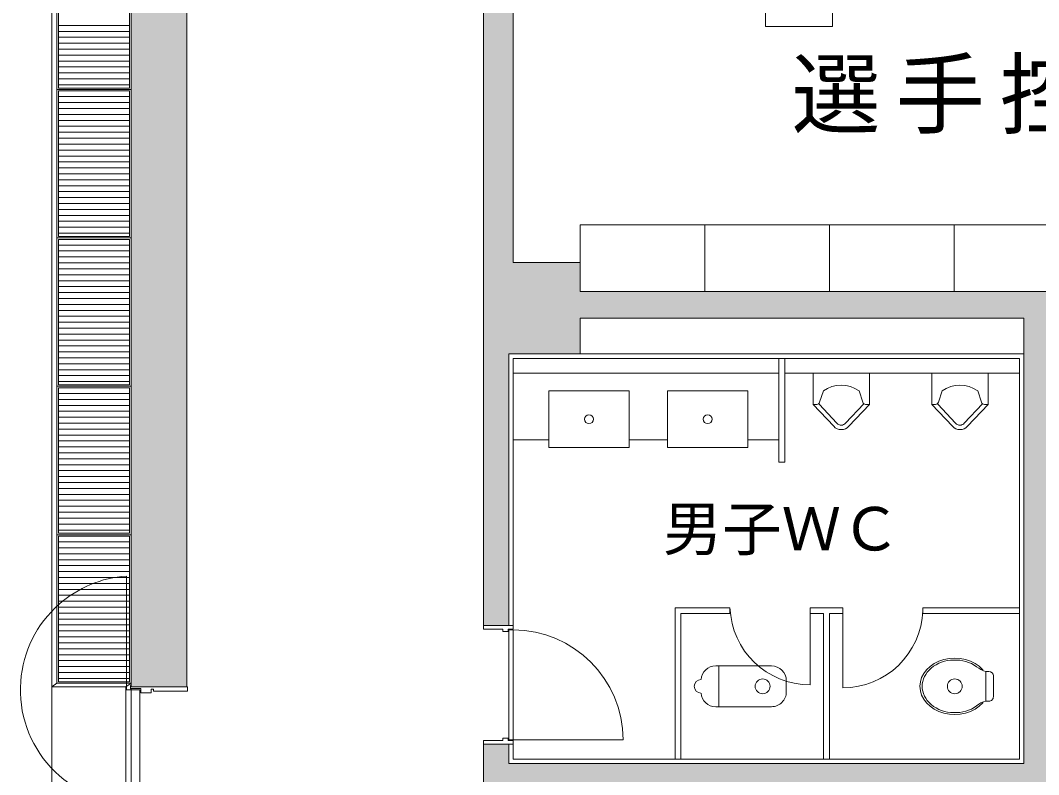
# Model space of a CAD drawing. Units: millimetres, scale not verified. Extents: x -61855 to 52913, y -114842 to -21833.
# Drawn here: x -7613 to -752, y -63190 to -58108 of the extents above; entities that cross this region are included whole.
import ezdxf
from ezdxf.enums import TextEntityAlignment as Align

# ---------------------------------------------------------------- set-up
doc = ezdxf.new("R2010")
doc.units = ezdxf.units.MM
doc.header["$LTSCALE"] = 200
for name, color, linetype, lineweight in [('0-1_躯体', 7, 'Continuous', 9), ('0-2_建具', 7, 'Continuous', 9), ('0-3_仕上', 4, 'Continuous', 5), ('0-5_設備機器', 7, 'Continuous', 9)]:
    doc.layers.add(name, color=color, linetype=linetype, lineweight=lineweight)
doc.layers.add('0-4_室名', color=7, linetype='Continuous')
doc.styles.add('・', font='')
doc.styles.get('・').set_extended_font_data('・')

msp = doc.modelspace()

# ---------------------------------------------------------------- linework, layer by layer
at = {"layer": '0-1_躯体'}
for p, q in [((-7401.8, -64263.9), (-7401.8, -35240)), ((-7366.8, -51656), (-7366.8, -62573.5)), ((-6491.8, -51631), (-6491.8, -62598.5)), ((-4291.8, -54040), (-4291.8, -59740)), ((-4491.8, -57350), (-4491.8, -62185)), ((-3841.8, -59740), (-4291.8, -59740)), ((-851.8, -60115), (-3841.8, -60115)), ((-3841.8, -60115), (-3841.8, -60355)), ((-851.8, -60115), (-851.8, -63115)), ((-4321.8, -60355), (-4321.8, -62185)), ((-851.9, -60355), (-4321.8, -60355)), ((-881.8, -60385), (-4291.8, -60385)), ((-4291.8, -62185), (-4291.8, -60385)), ((-2501.8, -60761.4), (-2501.8, -60384.4)), ((-2461.8, -60761.4), (-2461.8, -60384.4)), ((-881.8, -60385), (-881.8, -63085)), ((-4291.8, -60485), (-2501.8, -60485)), ((-881.8, -60485), (-2461.8, -60485)), ((-2501.8, -60694.4), (-2501.8, -61085)), ((-2831.8, -62065), (-2968.1, -62065)), ((-2831.8, -62105), (-2831.8, -62065)), ((-2291.8, -62105), (-2291.8, -62065)), ((-2291.8, -62095), (-2291.8, -62065)), ((-2071.8, -62065), (-2291.8, -62065)), ((-2071.8, -62065), (-2071.8, -62105)), ((-883.2, -62065), (-1531.8, -62065)), ((-1531.8, -62105), (-1531.8, -62065)), ((-3161.8, -62105), (-3161.8, -63085)), ((-2831.8, -62105), (-3161.8, -62105)), ((-2968.1, -62105), (-2831.8, -62105)), ((-2291.8, -62105), (-2201.8, -62105)), ((-2201.8, -63085), (-2201.8, -62105)), ((-2161.8, -63085), (-2161.8, -62105)), ((-2161.8, -62105), (-2071.8, -62105)), ((-883.2, -62105), (-1531.8, -62105)), ((-4291.8, -62185), (-4491.8, -62185)), ((-7401.8, -62598.5), (-7366.8, -62573.5)), ((-6901.8, -62598.5), (-7401.8, -62598.5)), ((-7366.8, -62573.5), (-6866.8, -62573.5)), ((-6901.8, -62598.5), (-6866.8, -62573.5)), ((-6901.8, -62598.5), (-6901.8, -64178.5)), ((-6871.8, -62588.5), (-6866.8, -62588.5)), ((-6871.8, -62588.5), (-6871.8, -62611)), ((-6866.8, -62608.5), (-6871.8, -62611)), ((-6491.8, -62598.5), (-6866.8, -62598.5)), ((-6866.8, -62608.5), (-6866.8, -64168.5)), ((-4491.8, -62985), (-4491.8, -63395)), ((-4291.8, -62985), (-4491.8, -62985)), ((-4321.8, -63115), (-4321.8, -62985)), ((-4291.8, -62985), (-4291.8, -63085)), ((-851.8, -63115), (-4321.8, -63115)), ((-3201.8, -63085), (-4291.8, -63085)), ((-2201.8, -63085), (-3311.9, -63085)), ((-881.8, -63085), (-2354.4, -63085))]:
    msp.add_line(p, q, dxfattribs=at)
for points in [[(-6491.8, -51631), (-6866.8, -51631), (-6866.8, -62598.5)], [(773.2, -59935), (-3841.8, -59935), (-3841.8, -59740)], [(-2461.8, -60694.4), (-2461.8, -61085), (-2501.8, -61085)], [(-2841.5, -62065), (-3201.8, -62065), (-3201.8, -63085)]]:
    msp.add_lwpolyline(points, dxfattribs=at)
at = {"layer": '0-1_躯体', "color": 9}
for points in [[(-6491.8, -62598.5), (-6491.8, -51631), (-6866.8, -62598.5), (-6866.8, -51631)], [(-4491.8, -57350), (-4491.8, -59741.4), (-4291.8, -57350), (-4291.8, -59741.4)], [(-4289.6, -59741.4), (-4491.8, -59741.4), (-4289.6, -60355), (-4491.8, -60355)], [(-3841.8, -60355), (-3841.8, -59740), (-4291.8, -60355), (-4291.8, -59740)], [(773.2, -60115), (773.2, -59935), (-3841.8, -60115), (-3841.8, -59935)], [(-851.8, -66440), (-651.8, -66440), (-851.8, -60115), (-651.8, -60115)], [(-4491.8, -62185), (-4321.8, -62185), (-4491.8, -60355), (-4321.8, -60355)], [(-4321.8, -63395), (-4321.8, -62985), (-4491.8, -63395), (-4491.8, -62985)], [(-851.8, -63265), (-851.8, -63115), (-4321.8, -63265), (-4321.8, -63115)]]:
    msp.add_solid(points, dxfattribs=at)
at = {"layer": '0-2_建具', "color": 4, "lineweight": 5}
for p, q in [((-6896.8, -61851.8), (-6896.8, -62618.5)), ((-2291.8, -62065), (-2291.8, -62585)), ((-2071.8, -62085), (-2071.8, -62605)), ((-6896.8, -62618.5), (-6806.8, -62618.5)), ((-4291.8, -62955), (-3551.8, -62955))]:
    msp.add_line(p, q, dxfattribs=at)
at = {"layer": '0-2_建具'}
for p, q in [((-2831.8, -62105), (-2831.8, -62065)), ((-2831.8, -62095), (-2831.8, -62065)), ((-2291.8, -62105), (-2291.8, -62065)), ((-2071.8, -62105), (-2071.8, -62065)), ((-1531.8, -62065), (-1531.8, -62105)), ((-4326.8, -62225), (-4361.8, -62225)), ((-4326.8, -62210), (-4326.8, -62225)), ((-4291.8, -62210), (-4326.8, -62210)), ((-4321.8, -62955), (-4321.8, -62215)), ((-4291.8, -62215), (-4321.8, -62215)), ((-4291.8, -62185), (-4291.8, -62210)), ((-4291.8, -62955), (-4291.8, -62215)), ((-6871.8, -62588.5), (-6871.8, -62611)), ((-6871.8, -62588.5), (-6866.8, -62588.5)), ((-6871.8, -62611), (-6866.8, -62608.5)), ((-6866.8, -62588.5), (-6866.8, -62598.5)), ((-6866.8, -62598.5), (-6486.8, -62598.5)), ((-6866.8, -62608.5), (-6801.8, -62608.5)), ((-6866.8, -63381), (-6866.8, -62618.5)), ((-6806.8, -62618.5), (-6806.8, -63381)), ((-6801.8, -62638.5), (-6801.8, -62608.5)), ((-6801.8, -62638.5), (-6731.8, -62638.5)), ((-6731.8, -62613.5), (-6716.8, -62613.5)), ((-6731.8, -62613.5), (-6731.8, -62638.5)), ((-6486.8, -62628.5), (-6486.8, -62598.5)), ((-4326.8, -62945), (-4361.8, -62945)), ((-4361.8, -62945), (-4361.8, -62960)), ((-4291.8, -62955), (-4321.8, -62955)), ((-4291.8, -62985), (-4291.8, -62960)), ((-4291.8, -62985), (-4491.8, -62985))]:
    msp.add_line(p, q, dxfattribs=at)
for points in [[(-4291.8, -62185), (-4491.8, -62185), (-4491.8, -62210)], [(-4361.8, -62225), (-4361.8, -62210), (-4491.8, -62210)], [(-6716.8, -62613.5), (-6716.8, -62628.5), (-6486.8, -62628.5)], [(-4361.8, -62960), (-4491.8, -62960), (-4491.8, -62985)], [(-4291.8, -62960), (-4326.8, -62960), (-4326.8, -62945)]]:
    msp.add_lwpolyline(points, dxfattribs=at)
at = {"layer": '0-2_建具', "color": 4, "lineweight": 5}
for centre, radius, start, end in [((-6844.3, -62618.5), 768.5, 93.91721, 131.38297), ((-6844.3, -62618.5), 768.5, 131.38297, 175.78973), ((-2291.8, -62045), 540, 182.12595, 270), ((-2071.8, -62065), 540, 270, 357.87405), ((-4291.8, -62955), 740, 0, 90), ((-6844.3, -62618.5), 768.5, 175.78973, 269.99107)]:
    msp.add_arc(centre, radius, start, end, dxfattribs=at)
at = {"layer": '0-3_仕上', "color": 7, "lineweight": 9}
for p, q in [((-7356.8, -58564), (-7356.8, -57583.5)), ((-6876.8, -58564), (-6876.8, -57583.5)), ((-6876.8, -58564), (-7356.8, -58564)), ((-6876.8, -58583.5), (-7356.8, -58583.5)), ((-7356.8, -59564), (-7356.8, -58583.5)), ((-6876.8, -59564), (-6876.8, -58583.5)), ((-6876.8, -59564), (-7356.8, -59564)), ((-6876.8, -59583.5), (-7356.8, -59583.5)), ((-7356.8, -60564), (-7356.8, -59583.5)), ((-6876.8, -60564), (-6876.8, -59583.5)), ((-6876.8, -60564), (-7356.8, -60564)), ((-6876.8, -60583.5), (-7356.8, -60583.5)), ((-7356.8, -61564), (-7356.8, -60583.5)), ((-6876.8, -61564), (-6876.8, -60583.5)), ((-6876.8, -61564), (-7356.8, -61564)), ((-6876.8, -61583.5), (-7356.8, -61583.5)), ((-7356.8, -62564), (-7356.8, -61583.5)), ((-6876.8, -62564), (-6876.8, -61583.5)), ((-6876.8, -62564), (-7356.8, -62564))]:
    msp.add_line(p, q, dxfattribs=at)
at = {"layer": '0-3_仕上'}
for p, q in [((-6876.8, -58141.7), (-7356.8, -58141.7)), ((-6876.8, -58181.7), (-7356.8, -58181.7)), ((-6876.8, -58221.7), (-7356.8, -58221.7)), ((-6876.8, -58261.7), (-7356.8, -58261.7)), ((-6876.8, -58301.7), (-7356.8, -58301.7)), ((-6876.8, -58341.7), (-7356.8, -58341.7)), ((-6876.8, -58381.7), (-7356.8, -58381.7)), ((-6876.8, -58421.7), (-7356.8, -58421.7)), ((-6876.8, -58461.7), (-7356.8, -58461.7)), ((-6876.8, -58501.7), (-7356.8, -58501.7)), ((-6876.8, -58541.7), (-7356.8, -58541.7)), ((-6876.8, -58621.7), (-7356.8, -58621.7)), ((-6876.8, -58661.7), (-7356.8, -58661.7)), ((-6876.8, -58701.7), (-7356.8, -58701.7)), ((-6876.8, -58741.7), (-7356.8, -58741.7)), ((-6876.8, -58781.7), (-7356.8, -58781.7)), ((-6876.8, -58821.7), (-7356.8, -58821.7)), ((-6876.8, -58861.7), (-7356.8, -58861.7)), ((-6876.8, -58901.7), (-7356.8, -58901.7)), ((-6876.8, -58941.7), (-7356.8, -58941.7)), ((-6876.8, -58981.7), (-7356.8, -58981.7)), ((-6876.8, -59021.7), (-7356.8, -59021.7)), ((-6876.8, -59061.7), (-7356.8, -59061.7)), ((-6876.8, -59101.7), (-7356.8, -59101.7)), ((-6876.8, -59141.7), (-7356.8, -59141.7)), ((-6876.8, -59181.7), (-7356.8, -59181.7)), ((-6876.8, -59221.7), (-7356.8, -59221.7)), ((-6876.8, -59261.7), (-7356.8, -59261.7)), ((-6876.8, -59301.7), (-7356.8, -59301.7)), ((-6876.8, -59341.7), (-7356.8, -59341.7)), ((-6876.8, -59381.7), (-7356.8, -59381.7)), ((-6876.8, -59421.7), (-7356.8, -59421.7)), ((-6876.8, -59461.7), (-7356.8, -59461.7)), ((-6876.8, -59501.7), (-7356.8, -59501.7)), ((-6876.8, -59541.7), (-7356.8, -59541.7)), ((-6876.8, -59621.7), (-7356.8, -59621.7)), ((-6876.8, -59661.7), (-7356.8, -59661.7)), ((-6876.8, -59701.7), (-7356.8, -59701.7)), ((-6876.8, -59741.7), (-7356.8, -59741.7)), ((-6876.8, -59781.7), (-7356.8, -59781.7)), ((-6876.8, -59821.7), (-7356.8, -59821.7)), ((-6876.8, -59861.7), (-7356.8, -59861.7)), ((-6876.8, -59901.7), (-7356.8, -59901.7)), ((-6876.8, -59941.7), (-7356.8, -59941.7)), ((-6876.8, -59981.7), (-7356.8, -59981.7)), ((-6876.8, -60021.7), (-7356.8, -60021.7)), ((-6876.8, -60061.7), (-7356.8, -60061.7)), ((-6876.8, -60101.7), (-7356.8, -60101.7)), ((-6876.8, -60141.7), (-7356.8, -60141.7)), ((-6876.8, -60181.7), (-7356.8, -60181.7)), ((-6876.8, -60221.7), (-7356.8, -60221.7)), ((-6876.8, -60261.7), (-7356.8, -60261.7)), ((-6876.8, -60301.7), (-7356.8, -60301.7)), ((-6876.8, -60341.7), (-7356.8, -60341.7)), ((-6876.8, -60381.7), (-7356.8, -60381.7)), ((-6876.8, -60421.7), (-7356.8, -60421.7)), ((-6876.8, -60461.7), (-7356.8, -60461.7)), ((-6876.8, -60501.7), (-7356.8, -60501.7)), ((-6876.8, -60541.7), (-7356.8, -60541.7)), ((-6876.8, -60621.7), (-7356.8, -60621.7)), ((-6876.8, -60661.7), (-7356.8, -60661.7)), ((-6876.8, -60701.7), (-7356.8, -60701.7)), ((-6876.8, -60741.7), (-7356.8, -60741.7)), ((-6876.8, -60781.7), (-7356.8, -60781.7)), ((-6876.8, -60821.7), (-7356.8, -60821.7)), ((-6876.8, -60861.7), (-7356.8, -60861.7)), ((-6876.8, -60901.7), (-7356.8, -60901.7)), ((-6876.8, -60941.7), (-7356.8, -60941.7)), ((-6876.8, -60981.7), (-7356.8, -60981.7)), ((-6876.8, -61021.7), (-7356.8, -61021.7)), ((-6876.8, -61061.7), (-7356.8, -61061.7)), ((-6876.8, -61101.7), (-7356.8, -61101.7)), ((-6876.8, -61141.7), (-7356.8, -61141.7)), ((-6876.8, -61181.7), (-7356.8, -61181.7)), ((-6876.8, -61221.7), (-7356.8, -61221.7)), ((-6876.8, -61261.7), (-7356.8, -61261.7)), ((-6876.8, -61301.7), (-7356.8, -61301.7)), ((-6876.8, -61341.7), (-7356.8, -61341.7)), ((-6876.8, -61381.7), (-7356.8, -61381.7)), ((-6876.8, -61421.7), (-7356.8, -61421.7)), ((-6876.8, -61461.7), (-7356.8, -61461.7)), ((-6876.8, -61501.7), (-7356.8, -61501.7)), ((-6876.8, -61541.7), (-7356.8, -61541.7)), ((-6876.8, -61621.7), (-7356.8, -61621.7)), ((-6876.8, -61661.7), (-7356.8, -61661.7)), ((-6876.8, -61701.7), (-7356.8, -61701.7)), ((-6876.8, -61741.7), (-7356.8, -61741.7)), ((-6876.8, -61781.7), (-7356.8, -61781.7)), ((-6876.8, -61821.7), (-7356.8, -61821.7)), ((-6876.8, -61861.7), (-7356.8, -61861.7)), ((-6876.8, -61901.7), (-7356.8, -61901.7)), ((-6876.8, -61941.7), (-7356.8, -61941.7)), ((-6876.8, -61981.7), (-7356.8, -61981.7)), ((-6876.8, -62021.7), (-7356.8, -62021.7)), ((-6876.8, -62061.7), (-7356.8, -62061.7)), ((-6876.8, -62101.7), (-7356.8, -62101.7)), ((-6876.8, -62141.7), (-7356.8, -62141.7)), ((-6876.8, -62181.7), (-7356.8, -62181.7)), ((-6876.8, -62221.7), (-7356.8, -62221.7)), ((-6876.8, -62261.7), (-7356.8, -62261.7)), ((-6876.8, -62301.7), (-7356.8, -62301.7)), ((-6876.8, -62341.7), (-7356.8, -62341.7)), ((-6876.8, -62381.7), (-7356.8, -62381.7)), ((-6876.8, -62421.7), (-7356.8, -62421.7)), ((-6876.8, -62461.7), (-7356.8, -62461.7)), ((-6876.8, -62501.7), (-7356.8, -62501.7)), ((-6876.8, -62541.7), (-7356.8, -62541.7))]:
    msp.add_line(p, q, dxfattribs=at)
at = {"layer": '0-3_仕上', "color": 7, "lineweight": 9}
for points in [[(-6866.8, -58573.5), (-7366.8, -58573.5), (-7366.8, -57573.5)], [(-6866.8, -58573.5), (-6866.8, -57573.5), (-7366.8, -57573.5)], [(-6866.8, -59573.5), (-7366.8, -59573.5), (-7366.8, -58573.5)], [(-6866.8, -59573.5), (-6866.8, -58573.5), (-7366.8, -58573.5)], [(-6866.8, -60573.5), (-7366.8, -60573.5), (-7366.8, -59573.5)], [(-6866.8, -60573.5), (-6866.8, -59573.5), (-7366.8, -59573.5)], [(-6866.8, -61573.5), (-7366.8, -61573.5), (-7366.8, -60573.5)], [(-6866.8, -61573.5), (-6866.8, -60573.5), (-7366.8, -60573.5)], [(-6866.8, -62573.5), (-7366.8, -62573.5), (-7366.8, -61573.5)], [(-6866.8, -62573.5), (-6866.8, -61573.5), (-7366.8, -61573.5)]]:
    msp.add_lwpolyline(points, dxfattribs=at)
at = {"layer": '0-5_設備機器', "color": 2, "lineweight": 5}
msp.add_line((-2141.8, -58150), (-2591.8, -58150), dxfattribs=at)
at = {"layer": '0-5_設備機器'}
for p, q in [((-4291.8, -60485), (-4291.8, -60935)), ((-4291.8, -60485), (-2501.8, -60485)), ((-2501.8, -60935), (-2501.8, -60485)), ((-2271.8, -60485), (-2271.8, -60695)), ((-2271.8, -60485), (-1891.8, -60485)), ((-1891.8, -60485), (-1891.8, -60695)), ((-1471.8, -60485), (-1471.8, -60695)), ((-1471.8, -60485), (-1091.8, -60485)), ((-1091.8, -60485), (-1091.8, -60695)), ((-4051.8, -60605), (-3511.8, -60605)), ((-4051.8, -60605), (-4051.8, -60985)), ((-3511.8, -60605), (-3511.8, -60985)), ((-3251.8, -60605), (-2711.8, -60605)), ((-3251.8, -60605), (-3251.8, -60985)), ((-2711.8, -60605), (-2711.8, -60985)), ((-2227.3, -60681.3), (-2201.8, -60605)), ((-1936.4, -60681.3), (-1961.8, -60605)), ((-1427.3, -60681.3), (-1401.8, -60605)), ((-1136.4, -60681.3), (-1161.8, -60605)), ((-2271.8, -60695), (-2132.8, -60842.9)), ((-2246.2, -60695), (-2271.8, -60695)), ((-2231.5, -60694.1), (-2111, -60822.4)), ((-1929.3, -60691.1), (-2052.7, -60822.4)), ((-1891.8, -60695), (-2030.8, -60842.9)), ((-1917.4, -60695), (-1891.8, -60695)), ((-1471.8, -60695), (-1332.8, -60842.9)), ((-1446.2, -60695), (-1471.8, -60695)), ((-1431.5, -60694.1), (-1311, -60822.4)), ((-1129.3, -60691.1), (-1252.7, -60822.4)), ((-1091.8, -60695), (-1230.8, -60842.9)), ((-1117.4, -60695), (-1091.8, -60695)), ((-4291.8, -60935), (-4051.8, -60935)), ((-4051.8, -60985), (-3511.8, -60985)), ((-3251.8, -60935), (-3511.8, -60935)), ((-3251.8, -60985), (-2711.8, -60985)), ((-2501.8, -60935), (-2711.8, -60935)), ((-2926.8, -62457.5), (-2551.8, -62457.5)), ((-2906.8, -62732.5), (-2906.8, -62457.5)), ((-1127, -62483.3), (-1127, -62488.7)), ((-1106.8, -62495), (-1106.8, -62695)), ((-1086.8, -62495), (-1106.8, -62495)), ((-2451.8, -62557.5), (-2451.8, -62632.5)), ((-1056.8, -62665), (-1056.8, -62525)), ((-1127, -62701.3), (-1127, -62706.7)), ((-1086.8, -62695), (-1106.8, -62695)), ((-2926.8, -62732.5), (-2551.8, -62732.5))]:
    msp.add_line(p, q, dxfattribs=at)
at = {"layer": '0-5_設備機器', "color": 2, "lineweight": 5}
msp.add_lwpolyline([(-2141.8, -58150), (-2141.8, -57310), (-2591.8, -57310), (-2591.8, -58150)], dxfattribs=at)
for points in [[(-3001.8, -59935), (-3001.8, -59485), (-3841.8, -59485), (-3841.8, -59935)], [(-2161.8, -59935), (-2161.8, -59485), (-3001.8, -59485), (-3001.8, -59935)], [(-1321.8, -59935), (-1321.8, -59485), (-2161.8, -59485), (-2161.8, -59935)], [(-481.8, -59935), (-481.8, -59485), (-1321.8, -59485), (-1321.8, -59935)]]:
    msp.add_lwpolyline(points, close=True, dxfattribs=at)
at = {"layer": '0-5_設備機器'}
for centre, radius in [((-3781.8, -60795), 30), ((-2981.8, -60795), 30), ((-2611.8, -62595), 50), ((-1316.8, -62595), 50)]:
    msp.add_circle(centre, radius, dxfattribs=at)
for centre, radius, start, end in [((-2081.8, -60765), 200, 53.13008, 126.87003), ((-1281.8, -60765), 200, 53.13008, 126.87003), ((-2246.2, -60675), 20, 270.00005, 341.56477), ((-1917.4, -60675), 20, 198.43475, 270.00005), ((-1446.2, -60675), 20, 270.00005, 341.56477), ((-1117.4, -60675), 20, 198.43475, 270.00005), ((-2081.8, -60795), 70, 223.21404, 316.78607), ((-2081.8, -60795), 40, 223.21404, 316.78607), ((-1281.8, -60795), 70, 223.21404, 316.78607), ((-1281.8, -60795), 40, 223.21404, 316.78607), ((-2926.8, -62557.5), 100, 90, 175.71104), ((-2551.8, -62557.5), 100, 0.00005, 90), ((-1072.4, -62349.3), 149.7, 229.26181, 256.71165), ((-1086.8, -62525), 30, 0.0002, 89.99985), ((-3026.8, -62595), 45, 90, 269.99985), ((-2926.8, -62632.5), 100, 184.28937, 269.99985), ((-2551.8, -62632.5), 100, 269.99985, 0.00005), ((-1072.4, -62840.6), 149.7, 103.28787, 130.73772), ((-1086.8, -62665), 30, 270, 0.0002)]:
    msp.add_arc(centre, radius, start, end, dxfattribs=at)
for major_axis, start_param, end_param in [((220, 0), 0.8407, 5.44248), ((235, 0), 0.630122, 5.65306)]:
    msp.add_ellipse((-1316.8, -62595), major_axis=major_axis, ratio=0.8068, start_param=start_param, end_param=end_param, dxfattribs=at)

# ---------------------------------------------------------------- texts
at = {"layer": '0-4_室名', "style": '・'}
msp.add_text('男子ＷＣ', height=293.3, dxfattribs=at).set_placement((-3283.3, -61767.7), align=Align.BOTTOM_LEFT)
at = {"layer": '0-4_室名', "insert": (-2417.3, -58873.2), "char_height": 439.9, "attachment_point": 7, "style": '・'}
msp.add_mtext('\\T1.17;選手控室', dxfattribs=at)

doc.saveas('drawing.dxf')
